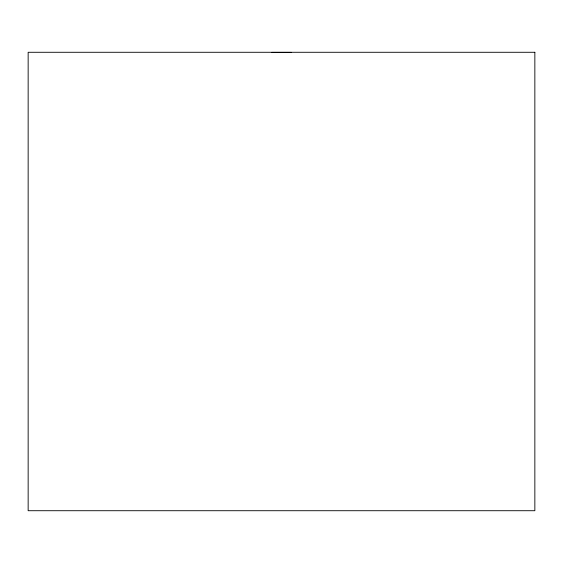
<?xml version="1.0" encoding="UTF-8"?>
<svg xmlns="http://www.w3.org/2000/svg" width="563" height="563" viewBox="0 0 563 563"><rect width="100%" height="100%" fill="white"/><g stroke="black" fill="none" stroke-linecap="round" stroke-linejoin="round"><path stroke-width="0.84" d="M271.943 52.373L291.247 52.373M534.85 52.282L28.15 52.282L28.15 510.718L534.85 510.718L534.85 52.282"/></g></svg>
